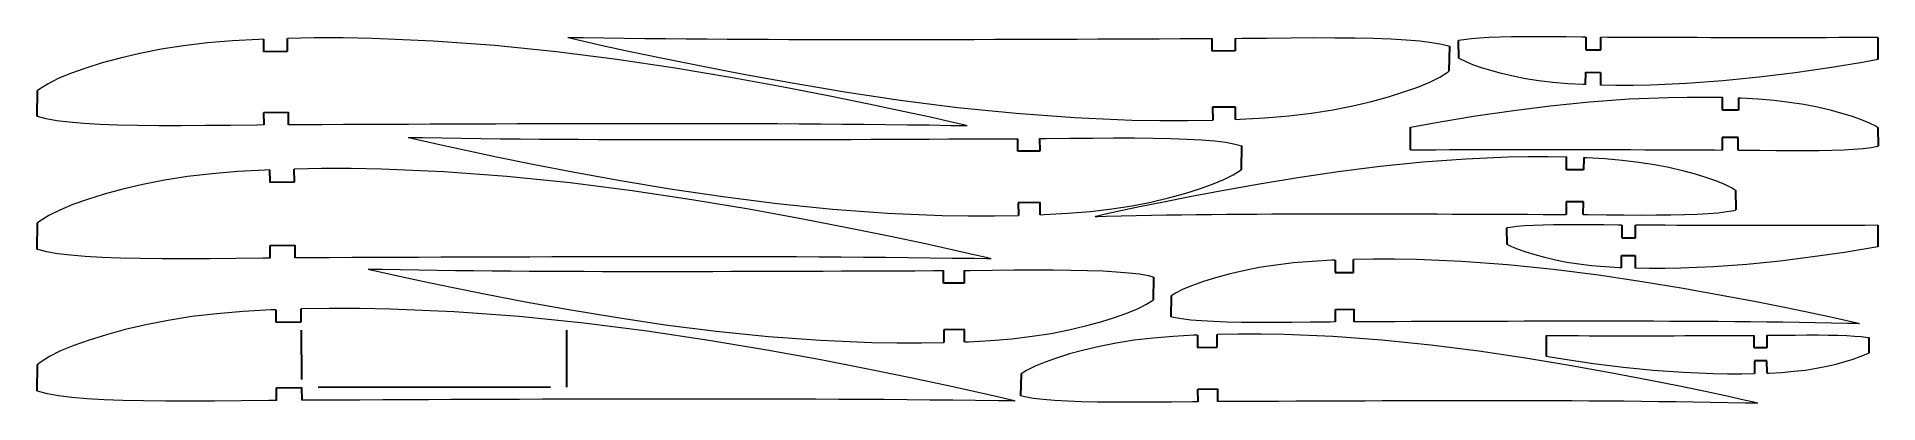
# Model space of a CAD drawing. Header units: millimetres. Extents: x 3 to 356, y 3 to 73.
import ezdxf

# ---------------------------------------------------------------- set-up
doc = ezdxf.new("R2010")
doc.units = ezdxf.units.MM
doc.layers.add('Layer1', color=7, linetype='Continuous', true_color=0xffffff)

msp = doc.modelspace()

# ---------------------------------------------------------------- linework, layer by layer
at = {"layer": 'Layer1', "color": 178, "lineweight": 0, "ltscale": 25.4, "true_color": 0x000000}
for p, q in [((26.9, 70.75), (22.86, 69.95)), ((31.21, 71.42), (26.9, 70.75)), ((35.78, 71.96), (31.21, 71.42)), ((40.59, 72.36), (35.78, 71.96)), ((45.61, 72.64), (40.59, 72.36)), ((46.51, 72.68), (45.61, 72.64)), ((56.22, 72.92), (51.12, 72.83)), ((61.76, 72.92), (56.22, 72.92)), ((67.41, 72.81), (61.76, 72.92)), ((79.01, 72.32), (67.41, 72.81)), ((90.8, 71.45), (79.01, 72.32)), ((102.59, 70.25), (90.8, 71.45)), ((104.78, 73.02), (104.94, 72.98)), ((104.78, 73.02), (105.52, 73.02)), ((104.94, 72.98), (105.68, 72.81)), ((105.52, 73.02), (107.71, 73)), ((105.68, 72.81), (107.86, 72.3)), ((107.71, 73), (111.65, 72.93)), ((107.86, 72.3), (111.45, 71.48)), ((111.45, 71.48), (116.4, 70.4)), ((111.65, 72.93), (115.59, 72.88)), ((115.59, 72.88), (119.53, 72.83)), ((119.53, 72.83), (123.47, 72.78)), ((123.47, 72.78), (127.42, 72.75)), ((127.42, 72.75), (131.36, 72.72)), ((131.36, 72.72), (135.3, 72.69)), ((135.3, 72.69), (139.24, 72.67)), ((139.24, 72.67), (143.18, 72.65)), ((143.18, 72.65), (147.12, 72.64)), ((147.12, 72.64), (151.06, 72.62)), ((151.06, 72.62), (155, 72.62)), ((155, 72.62), (158.95, 72.61)), ((158.95, 72.61), (162.89, 72.61)), ((162.89, 72.61), (166.83, 72.62)), ((166.83, 72.62), (170.77, 72.62)), ((170.77, 72.62), (174.71, 72.62)), ((174.71, 72.62), (178.65, 72.63)), ((178.65, 72.63), (182.59, 72.64)), ((182.59, 72.64), (186.54, 72.65)), ((186.54, 72.65), (190.48, 72.66)), ((190.48, 72.66), (194.42, 72.68)), ((194.42, 72.68), (198.36, 72.69)), ((198.36, 72.69), (202.3, 72.7)), ((202.3, 72.7), (206.24, 72.72)), ((206.24, 72.72), (210.19, 72.73)), ((210.19, 72.73), (214.13, 72.75)), ((214.13, 72.75), (218.07, 72.77)), ((218.07, 72.77), (222.01, 72.78)), ((222.01, 72.78), (225.95, 72.8)), ((225.95, 72.8), (228.12, 72.81)), ((232.51, 72.83), (233.84, 72.84)), ((233.84, 72.84), (238.62, 72.9)), ((238.62, 72.9), (243.2, 72.95)), ((243.2, 72.95), (247.54, 72.97)), ((247.54, 72.97), (251.64, 72.96)), ((251.64, 72.96), (255.48, 72.92)), ((255.48, 72.92), (259.04, 72.84)), ((259.04, 72.84), (262.31, 72.72)), ((262.31, 72.72), (265.26, 72.56)), ((265.26, 72.56), (267.89, 72.35)), ((267.89, 72.35), (270.16, 72.07)), ((270.16, 72.07), (272.09, 71.72)), ((272.09, 71.72), (273.62, 71.31)), ((276.3, 72.58), (275.28, 72.4)), ((277.7, 72.75), (276.3, 72.58)), ((279.33, 72.89), (277.7, 72.75)), ((281.17, 72.98), (279.33, 72.89)), ((283.2, 73.06), (281.17, 72.98)), ((285.42, 73.1), (283.2, 73.06)), ((287.81, 73.13), (285.42, 73.1)), ((290.37, 73.14), (287.81, 73.13)), ((293.08, 73.12), (290.37, 73.14)), ((295.93, 73.1), (293.08, 73.12)), ((298.92, 73.06), (295.93, 73.1)), ((299.69, 73.05), (298.92, 73.06)), ((303.84, 73.03), (302.54, 73.04)), ((306.3, 73.02), (303.84, 73.03)), ((308.76, 73.01), (306.3, 73.02)), ((311.22, 73), (308.76, 73.01)), ((313.69, 72.99), (311.22, 73)), ((316.14, 72.98), (313.69, 72.99)), ((318.6, 72.98), (316.14, 72.98)), ((321.07, 72.97), (318.6, 72.98)), ((323.53, 72.96), (321.07, 72.97)), ((325.98, 72.96), (323.53, 72.96)), ((328.45, 72.95), (325.98, 72.96)), ((330.91, 72.95), (328.45, 72.95)), ((333.37, 72.94), (330.91, 72.95)), ((335.83, 72.95), (333.37, 72.94)), ((338.29, 72.95), (335.83, 72.95)), ((340.75, 72.95), (338.29, 72.95)), ((343.21, 72.96), (340.75, 72.95)), ((345.67, 72.96), (343.21, 72.96)), ((348.13, 72.97), (345.67, 72.96)), ((350.59, 72.99), (348.13, 72.97)), ((353.05, 73), (350.59, 72.99)), ((355.6, 73.02), (353.05, 73)), ((12.54, 67.15), (9.76, 66.16)), ((15.66, 68.11), (12.54, 67.15)), ((19.11, 69.06), (15.66, 68.11)), ((22.86, 69.95), (19.11, 69.06)), ((114.18, 68.77), (102.59, 70.25)), ((125.35, 67.1), (114.18, 68.77)), ((116.4, 70.4), (122.62, 69.1)), ((122.62, 69.1), (130.01, 67.6)), ((135.94, 65.32), (125.35, 67.1)), ((130.01, 67.6), (138.43, 65.97)), ((275.43, 68.97), (275.35, 69.02)), ((276.61, 68.37), (275.43, 68.97)), ((278.03, 67.79), (276.61, 68.37)), ((279.67, 67.21), (278.03, 67.79)), ((281.51, 66.64), (279.67, 67.21)), ((346.34, 67.21), (339.73, 66.24)), ((352.61, 68.23), (346.34, 67.21)), ((355.6, 68.76), (352.61, 68.23)), ((5.28, 64.14), (3.62, 63.08)), ((7.33, 65.17), (5.28, 64.14)), ((9.76, 66.16), (7.33, 65.17)), ((145.76, 63.53), (135.94, 65.32)), ((138.43, 65.97), (147.74, 64.28)), ((154.63, 61.8), (145.76, 63.53)), ((147.74, 64.28), (157.79, 62.59)), ((264.84, 62.55), (267.48, 63.48)), ((267.48, 63.48), (269.78, 64.43)), ((269.78, 64.43), (271.72, 65.4)), ((271.72, 65.4), (273.3, 66.4)), ((273.3, 66.4), (273.53, 66.59)), ((283.54, 66.09), (281.51, 66.64)), ((285.75, 65.56), (283.54, 66.09)), ((288.13, 65.09), (285.75, 65.56)), ((290.67, 64.7), (288.13, 65.09)), ((293.36, 64.38), (290.67, 64.7)), ((296.2, 64.14), (293.36, 64.38)), ((299.17, 63.97), (296.2, 64.14)), ((299.63, 63.96), (299.17, 63.97)), ((305.44, 63.81), (302.48, 63.86)), ((308.71, 63.81), (305.44, 63.81)), ((312.06, 63.87), (308.71, 63.81)), ((318.92, 64.16), (312.06, 63.87)), ((325.9, 64.67), (318.92, 64.16)), ((332.87, 65.37), (325.9, 64.67)), ((339.73, 66.24), (332.87, 65.37)), ((3.62, 63.08), (3.22, 62.76)), ((162.41, 60.22), (154.63, 61.8)), ((157.79, 62.59), (168.4, 61.01)), ((168.97, 58.84), (162.41, 60.22)), ((168.4, 61.01), (179.39, 59.61)), ((255.05, 59.89), (258.61, 60.73)), ((258.61, 60.73), (261.88, 61.63)), ((261.88, 61.63), (264.84, 62.55)), ((292.81, 59.89), (300.39, 60.65)), ((300.39, 60.65), (307.96, 61.21)), ((307.96, 61.21), (315.42, 61.52)), ((315.42, 61.52), (319.05, 61.59)), ((319.05, 61.59), (322.61, 61.59)), ((322.61, 61.59), (325.84, 61.53)), ((328.91, 61.43), (329.43, 61.41)), ((329.43, 61.41), (332.65, 61.23)), ((332.65, 61.23), (335.73, 60.97)), ((335.73, 60.97), (338.66, 60.63)), ((338.66, 60.63), (341.42, 60.19)), ((341.42, 60.19), (344.01, 59.68)), ((3.27, 57.83), (3.13, 57.89)), ((4.91, 57.39), (3.27, 57.83)), ((6.94, 57.03), (4.91, 57.39)), ((9.34, 56.74), (6.94, 57.03)), ((12.11, 56.51), (9.34, 56.74)), ((15.22, 56.35), (12.11, 56.51)), ((90.91, 56.41), (86.75, 56.39)), ((95.06, 56.42), (90.91, 56.41)), ((99.21, 56.43), (95.06, 56.42)), ((103.37, 56.44), (99.21, 56.43)), ((107.52, 56.45), (103.37, 56.44)), ((111.67, 56.45), (107.52, 56.45)), ((115.83, 56.46), (111.67, 56.45)), ((119.98, 56.46), (115.83, 56.46)), ((124.13, 56.46), (119.98, 56.46)), ((128.28, 56.46), (124.13, 56.46)), ((132.44, 56.45), (128.28, 56.46)), ((136.59, 56.45), (132.44, 56.45)), ((140.74, 56.43), (136.59, 56.45)), ((144.9, 56.42), (140.74, 56.43)), ((149.05, 56.39), (144.9, 56.42)), ((174.18, 57.7), (168.97, 58.84)), ((177.97, 56.84), (174.18, 57.7)), ((180.27, 56.29), (177.97, 56.84)), ((179.39, 59.61), (190.58, 58.46)), ((190.58, 58.46), (201.77, 57.64)), ((201.77, 57.64), (212.77, 57.17)), ((212.77, 57.17), (218.14, 57.07)), ((218.14, 57.07), (223.4, 57.07)), ((223.4, 57.07), (228.23, 57.15)), ((232.62, 57.3), (233.47, 57.33)), ((233.47, 57.33), (238.23, 57.6)), ((238.23, 57.6), (242.79, 57.99)), ((242.79, 57.99), (247.13, 58.49)), ((247.13, 58.49), (251.22, 59.13)), ((251.22, 59.13), (255.05, 59.89)), ((266.08, 55.83), (271.37, 56.77)), ((271.37, 56.77), (278.18, 57.89)), ((278.18, 57.89), (285.37, 58.95)), ((285.37, 58.95), (292.81, 59.89)), ((344.01, 59.68), (346.42, 59.11)), ((346.42, 59.11), (348.63, 58.51)), ((348.63, 58.51), (350.63, 57.89)), ((350.63, 57.89), (352.4, 57.26)), ((352.4, 57.26), (353.94, 56.63)), ((353.94, 56.63), (355.24, 55.98)), ((18.66, 56.22), (15.22, 56.35)), ((22.41, 56.14), (18.66, 56.22)), ((26.46, 56.09), (22.41, 56.14)), ((30.78, 56.08), (26.46, 56.09)), ((35.36, 56.11), (30.78, 56.08)), ((40.18, 56.15), (35.36, 56.11)), ((45.22, 56.22), (40.18, 56.15)), ((46.63, 56.23), (45.22, 56.22)), ((53.53, 56.26), (51.23, 56.25)), ((57.68, 56.28), (53.53, 56.26)), ((61.84, 56.3), (57.68, 56.28)), ((65.99, 56.31), (61.84, 56.3)), ((70.14, 56.33), (65.99, 56.31)), ((74.3, 56.35), (70.14, 56.33)), ((74.21, 53.85), (74.38, 53.81)), ((74.21, 53.85), (74.92, 53.84)), ((78.45, 56.36), (74.3, 56.35)), ((74.38, 53.81), (75.08, 53.64)), ((74.92, 53.84), (76.99, 53.81)), ((75.08, 53.64), (77.14, 53.16)), ((76.99, 53.81), (80.72, 53.75)), ((77.14, 53.16), (80.54, 52.39)), ((82.6, 56.38), (78.45, 56.36)), ((80.72, 53.75), (84.45, 53.69)), ((86.75, 56.39), (82.6, 56.38)), ((84.45, 53.69), (88.18, 53.64)), ((88.18, 53.64), (91.91, 53.6)), ((91.91, 53.6), (95.64, 53.56)), ((95.64, 53.56), (99.37, 53.53)), ((99.37, 53.53), (103.1, 53.5)), ((103.1, 53.5), (106.83, 53.48)), ((106.83, 53.48), (110.56, 53.46)), ((110.56, 53.46), (114.29, 53.44)), ((114.29, 53.44), (118.02, 53.43)), ((118.02, 53.43), (121.75, 53.43)), ((121.75, 53.43), (125.48, 53.42)), ((125.48, 53.42), (129.21, 53.42)), ((129.21, 53.42), (132.94, 53.42)), ((132.94, 53.42), (136.67, 53.42)), ((136.67, 53.42), (140.4, 53.43)), ((140.4, 53.43), (144.13, 53.44)), ((144.13, 53.44), (147.86, 53.44)), ((147.86, 53.44), (151.59, 53.45)), ((153.2, 56.37), (149.05, 56.39)), ((151.59, 53.45), (155.32, 53.46)), ((157.36, 56.34), (153.2, 56.37)), ((155.32, 53.46), (159.05, 53.47)), ((161.51, 56.3), (157.36, 56.34)), ((159.05, 53.47), (162.78, 53.49)), ((165.66, 56.26), (161.51, 56.3)), ((162.78, 53.49), (166.51, 53.5)), ((169.81, 56.21), (165.66, 56.26)), ((166.51, 53.5), (170.23, 53.51)), ((173.97, 56.16), (169.81, 56.21)), ((170.23, 53.51), (173.97, 53.53)), ((178.12, 56.09), (173.97, 56.16)), ((173.97, 53.53), (177.7, 53.55)), ((177.7, 53.55), (181.43, 53.56)), ((180.43, 56.07), (178.12, 56.09)), ((181.04, 56.11), (180.27, 56.29)), ((181.21, 56.07), (180.43, 56.07)), ((181.21, 56.06), (181.04, 56.11)), ((181.43, 53.56), (185.16, 53.57)), ((185.16, 53.57), (188.89, 53.59)), ((188.89, 53.59), (190.93, 53.6)), ((195.1, 53.62), (196.35, 53.62)), ((196.35, 53.62), (200.88, 53.69)), ((200.88, 53.69), (205.2, 53.73)), ((205.2, 53.73), (209.32, 53.75)), ((209.32, 53.75), (213.2, 53.74)), ((213.2, 53.74), (216.83, 53.7)), ((216.83, 53.7), (220.2, 53.62)), ((220.2, 53.62), (223.29, 53.51)), ((223.29, 53.51), (226.08, 53.37)), ((226.08, 53.37), (228.56, 53.17)), ((228.56, 53.17), (230.72, 52.9)), ((230.72, 52.9), (232.53, 52.57)), ((355.24, 55.98), (355.57, 55.77)), ((80.54, 52.39), (85.23, 51.38)), ((85.23, 51.38), (91.11, 50.15)), ((91.11, 50.15), (98.1, 48.74)), ((232.53, 52.57), (233.83, 52.23)), ((266.08, 51.45), (268.24, 51.47)), ((268.24, 51.47), (270.91, 51.49)), ((268.49, 49.15), (276.67, 49.75)), ((270.91, 51.49), (273.58, 51.5)), ((273.58, 51.5), (276.25, 51.51)), ((276.25, 51.51), (278.92, 51.52)), ((276.67, 49.75), (284.72, 50.09)), ((278.92, 51.52), (281.59, 51.53)), ((281.59, 51.53), (284.27, 51.54)), ((284.27, 51.54), (286.94, 51.54)), ((284.72, 50.09), (288.64, 50.16)), ((286.94, 51.54), (289.61, 51.54)), ((288.64, 50.16), (292.48, 50.16)), ((289.61, 51.54), (292.28, 51.53)), ((292.28, 51.53), (294.96, 51.53)), ((292.48, 50.16), (295.98, 50.1)), ((294.96, 51.53), (297.63, 51.53)), ((297.63, 51.53), (300.3, 51.52)), ((299.27, 49.99), (299.84, 49.97)), ((299.84, 49.97), (303.32, 49.77)), ((300.3, 51.52), (302.97, 51.52)), ((302.97, 51.52), (305.64, 51.51)), ((303.32, 49.77), (306.65, 49.5)), ((305.64, 51.51), (308.31, 51.5)), ((306.65, 49.5), (309.81, 49.12)), ((308.31, 51.5), (310.99, 51.49)), ((310.99, 51.49), (313.66, 51.48)), ((313.66, 51.48), (316.33, 51.47)), ((316.33, 51.47), (319, 51.46)), ((319, 51.46), (321.67, 51.45)), ((321.67, 51.45), (324.35, 51.44)), ((324.35, 51.44), (325.77, 51.43)), ((328.84, 51.42), (329.69, 51.41)), ((329.69, 51.41), (332.94, 51.37)), ((332.94, 51.37), (336.04, 51.34)), ((336.04, 51.34), (338.98, 51.32)), ((338.98, 51.32), (341.76, 51.33)), ((341.76, 51.33), (344.36, 51.36)), ((344.36, 51.36), (346.77, 51.41)), ((346.77, 51.41), (348.98, 51.49)), ((348.98, 51.49), (350.97, 51.6)), ((350.97, 51.6), (352.74, 51.74)), ((352.74, 51.74), (354.28, 51.93)), ((354.28, 51.93), (355.56, 52.16)), ((355.56, 52.16), (355.63, 52.18)), ((32, 46.34), (27.58, 45.65)), ((36.69, 46.88), (32, 46.34)), ((41.62, 47.3), (36.69, 46.88)), ((46.77, 47.59), (41.62, 47.3)), ((47.7, 47.63), (46.77, 47.59)), ((57.65, 47.87), (52.42, 47.78)), ((63.33, 47.87), (57.65, 47.87)), ((69.13, 47.77), (63.33, 47.87)), ((81.03, 47.26), (69.13, 47.77)), ((93.12, 46.37), (81.03, 47.26)), ((105.21, 45.13), (93.12, 46.37)), ((98.1, 48.74), (106.07, 47.2)), ((106.07, 47.2), (114.88, 45.6)), ((230.34, 45.75), (232.17, 46.67)), ((232.17, 46.67), (233.66, 47.61)), ((233.66, 47.61), (233.74, 47.67)), ((237.17, 44.95), (244.52, 46.16)), ((244.52, 46.16), (252.28, 47.31)), ((252.28, 47.31), (260.32, 48.32)), ((260.32, 48.32), (268.49, 49.15)), ((309.81, 49.12), (312.8, 48.66)), ((312.8, 48.66), (315.59, 48.11)), ((315.59, 48.11), (318.19, 47.49)), ((318.19, 47.49), (320.58, 46.84)), ((320.58, 46.84), (322.74, 46.17)), ((322.74, 46.17), (324.66, 45.49)), ((16.05, 42.95), (12.85, 41.95)), ((19.59, 43.92), (16.05, 42.95)), ((23.44, 44.83), (19.59, 43.92)), ((27.58, 45.65), (23.44, 44.83)), ((117.09, 43.61), (105.21, 45.13)), ((114.88, 45.6), (124.39, 44.01)), ((128.55, 41.9), (117.09, 43.61)), ((124.39, 44.01), (134.43, 42.51)), ((134.43, 42.51), (144.83, 41.19)), ((218.8, 41.49), (224.2, 42.56)), ((219.78, 42.26), (222.87, 43.1)), ((222.87, 43.1), (225.68, 43.97)), ((224.2, 42.56), (230.36, 43.73)), ((225.68, 43.97), (228.17, 44.85)), ((228.17, 44.85), (230.34, 45.75)), ((230.36, 43.73), (237.17, 44.95)), ((324.66, 45.49), (326.32, 44.8)), ((326.32, 44.8), (327.73, 44.1)), ((327.73, 44.1), (328.3, 43.74)), ((5.41, 38.87), (3.7, 37.78)), ((7.51, 39.92), (5.41, 38.87)), ((9.99, 40.95), (7.51, 39.92)), ((12.85, 41.95), (9.99, 40.95)), ((139.41, 40.07), (128.55, 41.9)), ((149.48, 38.23), (139.41, 40.07)), ((144.83, 41.19), (155.42, 40.11)), ((155.42, 40.11), (166, 39.33)), ((166, 39.33), (176.42, 38.89)), ((176.42, 38.89), (181.5, 38.79)), ((181.5, 38.79), (186.47, 38.79)), ((186.47, 38.79), (191.03, 38.87)), ((195.2, 39.01), (195.99, 39.04)), ((195.99, 39.04), (200.5, 39.29)), ((200.5, 39.29), (204.82, 39.66)), ((204.82, 39.66), (208.92, 40.14)), ((205.87, 38.74), (206.41, 38.87)), ((206.41, 38.87), (208, 39.23)), ((207.85, 38.74), (210.73, 38.81)), ((208, 39.23), (210.63, 39.8)), ((208.92, 40.14), (212.79, 40.74)), ((210.63, 39.8), (214.25, 40.57)), ((210.73, 38.81), (213.61, 38.87)), ((212.79, 40.74), (216.41, 41.46)), ((213.61, 38.87), (216.5, 38.93)), ((214.25, 40.57), (218.8, 41.49)), ((216.41, 41.46), (219.78, 42.26)), ((216.5, 38.93), (219.38, 38.97)), ((219.38, 38.97), (222.27, 39.02)), ((222.27, 39.02), (225.15, 39.05)), ((225.15, 39.05), (228.03, 39.08)), ((228.03, 39.08), (230.92, 39.11)), ((230.92, 39.11), (233.8, 39.13)), ((233.8, 39.13), (236.68, 39.15)), ((236.68, 39.15), (239.57, 39.17)), ((239.57, 39.17), (242.45, 39.18)), ((242.45, 39.18), (245.33, 39.19)), ((245.33, 39.19), (248.22, 39.19)), ((248.22, 39.19), (251.1, 39.19)), ((251.1, 39.19), (253.98, 39.2)), ((253.98, 39.2), (256.87, 39.2)), ((256.87, 39.2), (259.75, 39.19)), ((259.75, 39.19), (262.63, 39.19)), ((262.63, 39.19), (265.52, 39.18)), ((265.52, 39.18), (268.4, 39.18)), ((268.4, 39.18), (271.29, 39.17)), ((271.29, 39.17), (274.17, 39.16)), ((274.17, 39.16), (277.05, 39.15)), ((277.05, 39.15), (279.94, 39.14)), ((279.94, 39.14), (282.82, 39.13)), ((282.82, 39.13), (285.7, 39.12)), ((285.7, 39.12), (288.59, 39.11)), ((288.59, 39.11), (291.47, 39.09)), ((291.47, 39.09), (294.35, 39.08)), ((294.35, 39.08), (295.9, 39.08)), ((299.19, 39.06), (300.12, 39.06)), ((300.12, 39.06), (303.62, 39.01)), ((303.62, 39.01), (306.97, 38.97)), ((306.97, 38.97), (310.15, 38.96)), ((310.15, 38.96), (313.15, 38.97)), ((313.15, 38.97), (315.95, 39)), ((315.95, 39), (318.56, 39.06)), ((318.56, 39.06), (320.94, 39.14)), ((320.94, 39.14), (323.09, 39.26)), ((323.09, 39.26), (325.01, 39.41)), ((325.01, 39.41), (326.66, 39.61)), ((326.66, 39.61), (328.05, 39.86)), ((328.05, 39.86), (328.37, 39.95)), ((3.7, 37.78), (3.22, 37.4)), ((158.57, 36.46), (149.48, 38.23)), ((166.56, 34.84), (158.57, 36.46)), ((205.71, 38.7), (205.87, 38.74)), ((205.71, 38.7), (206.25, 38.71)), ((206.25, 38.71), (207.85, 38.74)), ((285.18, 36.6), (284.52, 36.48)), ((286.47, 36.75), (285.18, 36.6)), ((287.95, 36.87), (286.47, 36.75)), ((289.63, 36.96), (287.95, 36.87)), ((291.48, 37.03), (289.63, 36.96)), ((293.51, 37.07), (291.48, 37.03)), ((295.7, 37.1), (293.51, 37.07)), ((298.04, 37.11), (295.7, 37.1)), ((300.51, 37.09), (298.04, 37.11)), ((303.12, 37.07), (300.51, 37.09)), ((305.85, 37.03), (303.12, 37.07)), ((306.54, 37.03), (305.85, 37.03)), ((310.35, 37.01), (309.18, 37.01)), ((312.6, 37), (310.35, 37.01)), ((314.85, 36.99), (312.6, 37)), ((317.1, 36.98), (314.85, 36.99)), ((319.35, 36.97), (317.1, 36.98)), ((321.59, 36.97), (319.35, 36.97)), ((323.84, 36.96), (321.59, 36.97)), ((326.09, 36.95), (323.84, 36.96)), ((328.34, 36.95), (326.09, 36.95)), ((330.59, 36.94), (328.34, 36.95)), ((332.84, 36.94), (330.59, 36.94)), ((335.09, 36.93), (332.84, 36.94)), ((337.34, 36.93), (335.09, 36.93)), ((339.58, 36.93), (337.34, 36.93)), ((341.83, 36.93), (339.58, 36.93)), ((344.08, 36.94), (341.83, 36.93)), ((346.33, 36.95), (344.08, 36.94)), ((348.58, 36.95), (346.33, 36.95)), ((350.83, 36.97), (348.58, 36.95)), ((353.08, 36.98), (350.83, 36.97)), ((355.6, 37), (353.08, 36.98)), ((3.35, 32.36), (3.13, 32.45)), ((5.03, 31.91), (3.35, 32.36)), ((7.11, 31.54), (5.03, 31.91)), ((173.28, 33.42), (166.56, 34.84)), ((178.63, 32.25), (173.28, 33.42)), ((182.51, 31.36), (178.63, 32.25)), ((285.49, 32.88), (284.58, 33.34)), ((286.78, 32.35), (285.49, 32.88)), ((288.27, 31.82), (286.78, 32.35)), ((289.95, 31.3), (288.27, 31.82)), ((349.19, 31.81), (343.14, 30.92)), ((355.6, 32.85), (349.19, 31.81)), ((9.58, 31.24), (7.11, 31.54)), ((12.41, 31.01), (9.58, 31.24)), ((15.61, 30.84), (12.41, 31.01)), ((19.13, 30.71), (15.61, 30.84)), ((22.98, 30.63), (19.13, 30.71)), ((27.13, 30.58), (22.98, 30.63)), ((31.56, 30.57), (27.13, 30.58)), ((36.26, 30.59), (31.56, 30.57)), ((41.2, 30.64), (36.26, 30.59)), ((46.37, 30.71), (41.2, 30.64)), ((47.82, 30.72), (46.37, 30.71)), ((54.89, 30.75), (52.54, 30.74)), ((59.15, 30.77), (54.89, 30.75)), ((63.41, 30.79), (59.15, 30.77)), ((67.67, 30.8), (63.41, 30.79)), ((66.59, 28.6), (66.76, 28.55)), ((66.59, 28.6), (67.25, 28.59)), ((66.76, 28.55), (67.41, 28.4)), ((67.25, 28.59), (69.21, 28.56)), ((67.41, 28.4), (69.36, 27.95)), ((71.93, 30.82), (67.67, 30.8)), ((69.21, 28.56), (72.73, 28.5)), ((76.19, 30.84), (71.93, 30.82)), ((72.73, 28.5), (76.24, 28.44)), ((80.45, 30.86), (76.19, 30.84)), ((76.24, 28.44), (79.76, 28.39)), ((79.76, 28.39), (83.28, 28.34)), ((84.7, 30.87), (80.45, 30.86)), ((83.28, 28.34), (86.8, 28.3)), ((88.97, 30.89), (84.7, 30.87)), ((86.8, 28.3), (90.32, 28.27)), ((93.22, 30.9), (88.97, 30.89)), ((90.32, 28.27), (93.84, 28.24)), ((97.48, 30.91), (93.22, 30.9)), ((93.84, 28.24), (97.35, 28.22)), ((97.35, 28.22), (100.87, 28.2)), ((101.74, 30.93), (97.48, 30.91)), ((106, 30.94), (101.74, 30.93)), ((110.26, 30.95), (106, 30.94)), ((114.52, 30.95), (110.26, 30.95)), ((118.78, 30.96), (114.52, 30.95)), ((123.03, 30.96), (118.78, 30.96)), ((127.29, 30.96), (123.03, 30.96)), ((131.55, 30.96), (127.29, 30.96)), ((135.81, 30.95), (131.55, 30.96)), ((140.07, 30.94), (135.81, 30.95)), ((144.33, 30.93), (140.07, 30.94)), ((148.59, 30.92), (144.33, 30.93)), ((146.61, 28.2), (150.13, 28.21)), ((152.85, 30.9), (148.59, 30.92)), ((150.13, 28.21), (153.65, 28.22)), ((157.11, 30.87), (152.85, 30.9)), ((153.65, 28.22), (157.17, 28.24)), ((161.37, 30.84), (157.11, 30.87)), ((157.17, 28.24), (160.68, 28.25)), ((160.68, 28.25), (164.2, 28.26)), ((165.62, 30.8), (161.37, 30.84)), ((164.2, 28.26), (167.72, 28.28)), ((169.88, 30.76), (165.62, 30.8)), ((167.72, 28.28), (171.24, 28.29)), ((174.14, 30.72), (169.88, 30.76)), ((171.24, 28.29), (174.76, 28.31)), ((178.4, 30.66), (174.14, 30.72)), ((174.76, 28.31), (176.68, 28.32)), ((182.66, 30.6), (178.4, 30.66)), ((180.63, 28.33), (181.8, 28.34)), ((181.8, 28.34), (186.07, 28.4)), ((184.87, 30.8), (182.51, 31.36)), ((185.02, 30.58), (182.66, 30.6)), ((185.66, 30.61), (184.87, 30.8)), ((185.83, 30.57), (185.02, 30.58)), ((185.83, 30.57), (185.66, 30.61)), ((186.07, 28.4), (190.15, 28.44)), ((190.15, 28.44), (194.03, 28.46)), ((194.03, 28.46), (197.69, 28.45)), ((197.69, 28.45), (201.12, 28.41)), ((201.12, 28.41), (204.29, 28.34)), ((204.29, 28.34), (207.21, 28.24)), ((207.21, 28.24), (209.84, 28.09)), ((234.13, 28.28), (231.34, 27.62)), ((237.13, 28.88), (234.13, 28.28)), ((240.34, 29.38), (237.13, 28.88)), ((243.73, 29.77), (240.34, 29.38)), ((247.31, 30.07), (243.73, 29.77)), ((251.05, 30.29), (247.31, 30.07)), ((251.68, 30.31), (251.05, 30.29)), ((258.95, 30.49), (255.18, 30.43)), ((263.07, 30.49), (258.95, 30.49)), ((267.28, 30.42), (263.07, 30.49)), ((275.92, 30.05), (267.28, 30.42)), ((284.7, 29.4), (275.92, 30.05)), ((293.48, 28.51), (284.7, 29.4)), ((291.81, 30.79), (289.95, 31.3)), ((293.83, 30.31), (291.81, 30.79)), ((302.11, 27.42), (293.48, 28.51)), ((296, 29.89), (293.83, 30.31)), ((298.32, 29.52), (296, 29.89)), ((300.78, 29.24), (298.32, 29.52)), ((303.37, 29.02), (300.78, 29.24)), ((306.08, 28.86), (303.37, 29.02)), ((306.49, 28.85), (306.08, 28.86)), ((311.81, 28.71), (309.12, 28.76)), ((314.8, 28.72), (311.81, 28.71)), ((317.86, 28.77), (314.8, 28.72)), ((324.13, 29.03), (317.86, 28.77)), ((330.5, 29.5), (324.13, 29.03)), ((336.87, 30.14), (330.5, 29.5)), ((343.14, 30.92), (336.87, 30.14)), ((69.36, 27.95), (72.57, 27.23)), ((72.57, 27.23), (76.98, 26.27)), ((76.98, 26.27), (82.54, 25.12)), ((82.54, 25.12), (89.13, 23.8)), ((100.87, 28.2), (104.39, 28.18)), ((104.39, 28.18), (107.91, 28.17)), ((107.91, 28.17), (111.43, 28.16)), ((111.43, 28.16), (114.94, 28.15)), ((114.94, 28.15), (118.46, 28.15)), ((118.46, 28.15), (121.98, 28.15)), ((121.98, 28.15), (125.5, 28.15)), ((125.5, 28.15), (129.02, 28.16)), ((129.02, 28.16), (132.54, 28.16)), ((132.54, 28.16), (136.06, 28.17)), ((136.06, 28.17), (139.57, 28.18)), ((139.57, 28.18), (143.09, 28.19)), ((143.09, 28.19), (146.61, 28.2)), ((209.84, 28.09), (212.18, 27.91)), ((212.18, 27.91), (214.21, 27.66)), ((214.21, 27.66), (215.92, 27.35)), ((215.92, 27.35), (216.97, 27.07)), ((222.6, 24.73), (221.09, 23.97)), ((224.39, 25.47), (222.6, 24.73)), ((226.46, 26.2), (224.39, 25.47)), ((228.78, 26.92), (226.46, 26.2)), ((231.34, 27.62), (228.78, 26.92)), ((310.44, 26.18), (302.11, 27.42)), ((318.33, 24.88), (310.44, 26.18)), ((325.64, 23.56), (318.33, 24.88)), ((89.13, 23.8), (96.65, 22.35)), ((96.65, 22.35), (104.96, 20.85)), ((213.84, 20.99), (215.57, 21.86)), ((215.57, 21.86), (216.88, 22.69)), ((221.09, 23.97), (220.27, 23.46)), ((332.25, 22.3), (325.64, 23.56)), ((338.05, 21.15), (332.25, 22.3)), ((24.02, 17.93), (20.07, 17)), ((28.27, 18.77), (24.02, 17.93)), ((32.8, 19.48), (28.27, 18.77)), ((37.6, 20.04), (32.8, 19.48)), ((42.65, 20.46), (37.6, 20.04)), ((47.93, 20.76), (42.65, 20.46)), ((48.89, 20.8), (47.93, 20.76)), ((59.08, 21.05), (53.72, 20.96)), ((64.9, 21.05), (59.08, 21.05)), ((70.85, 20.94), (64.9, 21.05)), ((83.04, 20.42), (70.85, 20.94)), ((95.44, 19.51), (83.04, 20.42)), ((107.83, 18.24), (95.44, 19.51)), ((104.96, 20.85), (113.93, 19.35)), ((120, 16.69), (107.83, 18.24)), ((113.93, 19.35), (123.4, 17.94)), ((123.4, 17.94), (133.21, 16.69)), ((200.71, 16.95), (203.89, 17.7)), ((203.89, 17.7), (206.8, 18.5)), ((206.8, 18.5), (209.44, 19.32)), ((209.44, 19.32), (211.8, 20.15)), ((211.8, 20.15), (213.84, 20.99)), ((220.75, 19.32), (220.19, 19.47)), ((222.25, 19.05), (220.75, 19.32)), ((224.03, 18.83), (222.25, 19.05)), ((226.09, 18.67), (224.03, 18.83)), ((228.4, 18.55), (226.09, 18.67)), ((230.96, 18.45), (228.4, 18.55)), ((233.75, 18.39), (230.96, 18.45)), ((236.77, 18.36), (233.75, 18.39)), ((239.99, 18.35), (236.77, 18.36)), ((243.4, 18.36), (239.99, 18.35)), ((246.99, 18.4), (243.4, 18.36)), ((250.75, 18.45), (246.99, 18.4)), ((251.76, 18.46), (250.75, 18.45)), ((256.94, 18.48), (255.27, 18.47)), ((260.04, 18.49), (256.94, 18.48)), ((263.13, 18.51), (260.04, 18.49)), ((266.23, 18.52), (263.13, 18.51)), ((269.32, 18.53), (266.23, 18.52)), ((272.41, 18.54), (269.32, 18.53)), ((275.51, 18.55), (272.41, 18.54)), ((278.61, 18.56), (275.51, 18.55)), ((281.7, 18.57), (278.61, 18.56)), ((284.79, 18.58), (281.7, 18.57)), ((287.89, 18.59), (284.79, 18.58)), ((290.99, 18.6), (287.89, 18.59)), ((294.08, 18.6), (290.99, 18.6)), ((297.18, 18.61), (294.08, 18.6)), ((300.27, 18.61), (297.18, 18.61)), ((303.37, 18.61), (300.27, 18.61)), ((306.46, 18.61), (303.37, 18.61)), ((309.56, 18.6), (306.46, 18.61)), ((312.65, 18.59), (309.56, 18.6)), ((315.75, 18.58), (312.65, 18.59)), ((318.84, 18.57), (315.75, 18.58)), ((321.94, 18.55), (318.84, 18.57)), ((325.03, 18.53), (321.94, 18.55)), ((328.13, 18.5), (325.03, 18.53)), ((331.22, 18.47), (328.13, 18.5)), ((334.32, 18.44), (331.22, 18.47)), ((337.41, 18.4), (334.32, 18.44)), ((340.51, 18.35), (337.41, 18.4)), ((342.93, 20.15), (338.05, 21.15)), ((343.6, 18.3), (340.51, 18.35)), ((346.82, 19.32), (342.93, 20.15)), ((346.7, 18.24), (343.6, 18.3)), ((349.79, 18.17), (346.7, 18.24)), ((349.64, 18.7), (346.82, 19.32)), ((351.35, 18.31), (349.64, 18.7)), ((351.51, 18.14), (349.79, 18.17)), ((351.93, 18.17), (351.35, 18.31)), ((352.09, 18.13), (351.51, 18.14)), ((352.09, 18.13), (351.93, 18.17)), ((13.16, 14.98), (10.24, 13.95)), ((16.45, 16), (13.16, 14.98)), ((20.07, 17), (16.45, 16)), ((131.75, 14.93), (120, 16.69)), ((142.88, 13.06), (131.75, 14.93)), ((133.21, 16.69), (143.19, 15.68)), ((143.19, 15.68), (153.17, 14.94)), ((153.17, 14.94), (163, 14.52)), ((163, 14.52), (167.79, 14.44)), ((167.79, 14.44), (172.48, 14.44)), ((172.48, 14.44), (176.77, 14.51)), ((180.72, 14.64), (181.46, 14.67)), ((181.46, 14.67), (185.71, 14.91)), ((185.71, 14.91), (189.78, 15.25)), ((189.78, 15.25), (193.65, 15.71)), ((193.65, 15.71), (197.29, 16.28)), ((197.29, 16.28), (200.71, 16.95)), ((209.78, 14.41), (206.57, 13.78)), ((213.21, 14.95), (209.78, 14.41)), ((216.84, 15.37), (213.21, 14.95)), ((220.66, 15.69), (216.84, 15.37)), ((224.65, 15.92), (220.66, 15.69)), ((225.34, 15.95), (224.65, 15.92)), ((233.09, 16.14), (229.06, 16.07)), ((237.5, 16.14), (233.09, 16.14)), ((242, 16.06), (237.5, 16.14)), ((251.23, 15.67), (242, 16.06)), ((260.62, 14.98), (251.23, 15.67)), ((270, 14.02), (260.62, 14.98)), ((292.1, 15.88), (294.17, 15.86)), ((294.17, 15.86), (296.21, 15.85)), ((296.21, 15.85), (298.25, 15.84)), ((298.25, 15.84), (300.29, 15.83)), ((300.29, 15.83), (302.33, 15.83)), ((302.33, 15.83), (304.36, 15.82)), ((304.36, 15.82), (306.4, 15.82)), ((306.4, 15.82), (308.44, 15.82)), ((308.44, 15.82), (310.47, 15.82)), ((310.47, 15.82), (312.51, 15.83)), ((312.51, 15.83), (314.55, 15.83)), ((314.55, 15.83), (316.59, 15.83)), ((316.59, 15.83), (318.62, 15.84)), ((318.62, 15.84), (320.66, 15.85)), ((320.66, 15.85), (322.7, 15.85)), ((322.7, 15.85), (324.73, 15.86)), ((324.73, 15.86), (326.77, 15.87)), ((326.77, 15.87), (328.81, 15.88)), ((328.81, 15.88), (330.84, 15.89)), ((330.84, 15.89), (331.89, 15.89)), ((334.31, 15.9), (334.92, 15.9)), ((334.92, 15.9), (337.39, 15.94)), ((337.39, 15.94), (339.76, 15.96)), ((339.76, 15.96), (342, 15.97)), ((342, 15.97), (344.12, 15.97)), ((344.12, 15.97), (346.1, 15.94)), ((346.1, 15.94), (347.93, 15.9)), ((347.93, 15.9), (349.61, 15.84)), ((349.61, 15.84), (351.13, 15.76)), ((351.13, 15.76), (352.47, 15.65)), ((352.47, 15.65), (353.63, 15.51)), ((353.63, 15.51), (353.94, 15.46)), ((3.78, 10.71), (3.22, 10.26)), ((5.53, 11.82), (3.78, 10.71)), ((7.69, 12.9), (5.53, 11.82)), ((10.24, 13.95), (7.69, 12.9)), ((153.19, 11.17), (142.88, 13.06)), ((162.52, 9.35), (153.19, 11.17)), ((196.16, 10.77), (194.24, 9.98)), ((198.36, 11.55), (196.16, 10.77)), ((200.85, 12.32), (198.36, 11.55)), ((203.59, 13.07), (200.85, 12.32)), ((206.57, 13.78), (203.59, 13.07)), ((279.21, 12.85), (270, 14.02)), ((288.11, 11.53), (279.21, 12.85)), ((296.54, 10.13), (288.11, 11.53)), ((292.1, 11.89), (295.67, 11.31)), ((295.67, 11.31), (301.15, 10.52)), ((347.62, 10.4), (349.3, 10.86)), ((349.3, 10.86), (350.82, 11.33)), ((350.82, 11.33), (352.17, 11.81)), ((352.17, 11.81), (353.33, 12.29)), ((353.33, 12.29), (353.89, 12.57)), ((170.7, 7.68), (162.52, 9.35)), ((177.59, 6.23), (170.7, 7.68)), ((192.62, 9.17), (191.55, 8.49)), ((194.24, 9.98), (192.62, 9.17)), ((304.35, 8.72), (296.54, 10.13)), ((301.15, 10.52), (306.82, 9.81)), ((311.42, 7.37), (304.35, 8.72)), ((306.82, 9.81), (312.59, 9.23)), ((317.61, 6.13), (311.42, 7.37)), ((312.59, 9.23), (318.37, 8.81)), ((318.37, 8.81), (324.04, 8.57)), ((324.04, 8.57), (326.81, 8.52)), ((326.81, 8.52), (329.52, 8.52)), ((329.52, 8.52), (331.94, 8.56)), ((334.36, 8.65), (334.71, 8.66)), ((334.71, 8.66), (337.16, 8.8)), ((337.16, 8.8), (339.51, 9)), ((339.51, 9), (341.73, 9.25)), ((341.73, 9.25), (343.83, 9.58)), ((343.83, 9.58), (345.8, 9.97)), ((345.8, 9.97), (347.62, 10.4)), ((3.43, 5.12), (3.13, 5.24)), ((5.15, 4.66), (3.43, 5.12)), ((7.28, 4.27), (5.15, 4.66)), ((9.81, 3.97), (7.28, 4.27)), ((12.72, 3.73), (9.81, 3.97)), ((15.99, 3.56), (12.72, 3.73)), ((19.61, 3.43), (15.99, 3.56)), ((73.72, 3.54), (69.35, 3.52)), ((78.08, 3.56), (73.72, 3.54)), ((82.45, 3.57), (78.08, 3.56)), ((86.81, 3.59), (82.45, 3.57)), ((91.18, 3.6), (86.81, 3.59)), ((95.54, 3.62), (91.18, 3.6)), ((99.91, 3.64), (95.54, 3.62)), ((104.27, 3.65), (99.91, 3.64)), ((108.64, 3.66), (104.27, 3.65)), ((113, 3.67), (108.64, 3.66)), ((117.36, 3.67), (113, 3.67)), ((121.73, 3.68), (117.36, 3.67)), ((126.09, 3.68), (121.73, 3.68)), ((130.46, 3.68), (126.09, 3.68)), ((134.82, 3.68), (130.46, 3.68)), ((139.19, 3.68), (134.82, 3.68)), ((143.55, 3.67), (139.19, 3.68)), ((147.92, 3.66), (143.55, 3.67)), ((152.28, 3.64), (147.92, 3.66)), ((156.64, 3.62), (152.28, 3.64)), ((161.01, 3.6), (156.64, 3.62)), ((165.37, 3.57), (161.01, 3.6)), ((169.74, 3.53), (165.37, 3.57)), ((174.1, 3.49), (169.74, 3.53)), ((183.07, 5.03), (177.59, 6.23)), ((187.05, 4.12), (183.07, 5.03)), ((189.47, 3.54), (187.05, 4.12)), ((190.27, 3.34), (189.47, 3.54)), ((192.28, 4.1), (191.47, 4.31)), ((193.88, 3.81), (192.28, 4.1)), ((195.79, 3.58), (193.88, 3.81)), ((197.98, 3.4), (195.79, 3.58)), ((322.83, 5.05), (317.61, 6.13)), ((326.99, 4.16), (322.83, 5.05)), ((330, 3.49), (326.99, 4.16)), ((23.55, 3.34), (19.61, 3.43)), ((27.81, 3.29), (23.55, 3.34)), ((32.35, 3.28), (27.81, 3.29)), ((37.16, 3.3), (32.35, 3.28)), ((42.23, 3.35), (37.16, 3.3)), ((47.52, 3.43), (42.23, 3.35)), ((49.01, 3.43), (47.52, 3.43)), ((56.26, 3.46), (53.84, 3.45)), ((60.62, 3.48), (56.26, 3.46)), ((64.99, 3.5), (60.62, 3.48)), ((69.35, 3.52), (64.99, 3.5)), ((178.47, 3.45), (174.1, 3.49)), ((182.83, 3.39), (178.47, 3.45)), ((187.2, 3.33), (182.83, 3.39)), ((189.62, 3.31), (187.2, 3.33)), ((190.45, 3.3), (189.62, 3.31)), ((190.45, 3.3), (190.27, 3.34)), ((200.46, 3.27), (197.98, 3.4)), ((203.19, 3.17), (200.46, 3.27)), ((206.18, 3.1), (203.19, 3.17)), ((209.4, 3.07), (206.18, 3.1)), ((212.84, 3.06), (209.4, 3.07)), ((216.48, 3.08), (212.84, 3.06)), ((220.32, 3.11), (216.48, 3.08)), ((224.34, 3.17), (220.32, 3.11)), ((225.43, 3.17), (224.34, 3.17)), ((230.95, 3.2), (229.16, 3.19)), ((234.26, 3.21), (230.95, 3.2)), ((237.56, 3.23), (234.26, 3.21)), ((240.87, 3.24), (237.56, 3.23)), ((244.18, 3.25), (240.87, 3.24)), ((247.48, 3.27), (244.18, 3.25)), ((250.79, 3.28), (247.48, 3.27)), ((254.1, 3.29), (250.79, 3.28)), ((257.4, 3.3), (254.1, 3.29)), ((260.71, 3.31), (257.4, 3.3)), ((264.02, 3.32), (260.71, 3.31)), ((267.32, 3.33), (264.02, 3.32)), ((270.63, 3.33), (267.32, 3.33)), ((273.94, 3.34), (270.63, 3.33)), ((277.24, 3.34), (273.94, 3.34)), ((280.55, 3.34), (277.24, 3.34)), ((283.86, 3.34), (280.55, 3.34)), ((287.16, 3.34), (283.86, 3.34)), ((290.47, 3.33), (287.16, 3.34)), ((293.78, 3.32), (290.47, 3.33)), ((297.08, 3.31), (293.78, 3.32)), ((300.39, 3.29), (297.08, 3.31)), ((303.7, 3.27), (300.39, 3.29)), ((307.01, 3.25), (303.7, 3.27)), ((310.31, 3.22), (307.01, 3.25)), ((313.62, 3.18), (310.31, 3.22)), ((316.92, 3.14), (313.62, 3.18)), ((320.23, 3.1), (316.92, 3.14)), ((323.54, 3.04), (320.23, 3.1)), ((326.85, 2.98), (323.54, 3.04)), ((330.15, 2.92), (326.85, 2.98)), ((331.83, 3.07), (330, 3.49)), ((331.99, 2.89), (330.15, 2.92)), ((332.44, 2.92), (331.83, 3.07)), ((332.61, 2.88), (331.99, 2.89)), ((332.61, 2.88), (332.44, 2.92))]:
    msp.add_line(p, q, dxfattribs=at)
at = {"layer": 'Layer1', "color": 178, "lineweight": 30, "ltscale": 25.4, "true_color": 0x000000}
for p, q in [((46.51, 72.68), (46.53, 70.33)), ((51.14, 70.36), (51.12, 72.83)), ((228.14, 70.39), (228.12, 72.81)), ((232.51, 72.83), (232.53, 70.42)), ((273.53, 66.59), (273.62, 71.31)), ((275.35, 69.02), (275.28, 72.4)), ((299.69, 73.05), (299.68, 70.64)), ((299.68, 70.64), (302.53, 70.62)), ((302.53, 70.62), (302.54, 73.04)), ((355.6, 73.02), (355.6, 68.76)), ((46.53, 70.33), (51.14, 70.36)), ((232.53, 70.42), (228.14, 70.39)), ((299.63, 63.96), (299.65, 66.33)), ((299.65, 66.33), (302.5, 66.31)), ((302.5, 66.31), (302.48, 63.86)), ((3.22, 62.76), (3.13, 57.89)), ((325.82, 59.08), (325.84, 61.53)), ((328.91, 61.43), (328.89, 59.06)), ((46.61, 58.64), (51.22, 58.67)), ((46.63, 56.23), (46.61, 58.64)), ((51.22, 58.67), (51.23, 56.25)), ((232.6, 59.65), (228.21, 59.62)), ((228.21, 59.62), (228.23, 57.15)), ((232.62, 57.3), (232.6, 59.65)), ((328.89, 59.06), (325.82, 59.08)), ((190.95, 51.18), (190.93, 53.6)), ((195.1, 53.62), (195.12, 51.21)), ((266.08, 51.45), (266.08, 55.83)), ((325.78, 53.85), (325.77, 51.43)), ((328.86, 53.82), (325.78, 53.85)), ((328.84, 51.42), (328.86, 53.82)), ((355.57, 55.77), (355.63, 52.18)), ((195.12, 51.21), (190.95, 51.18)), ((233.74, 47.67), (233.83, 52.23)), ((295.96, 47.65), (295.98, 50.1)), ((299.27, 49.99), (299.25, 47.63)), ((47.7, 47.63), (47.72, 45.28)), ((52.43, 45.31), (52.42, 47.78)), ((299.25, 47.63), (295.96, 47.65)), ((47.72, 45.28), (52.43, 45.31)), ((328.3, 43.74), (328.37, 39.95)), ((195.19, 41.36), (191.02, 41.33)), ((191.02, 41.33), (191.03, 38.87)), ((195.2, 39.01), (195.19, 41.36)), ((295.92, 41.49), (295.9, 39.08)), ((299.21, 41.47), (295.92, 41.49)), ((299.19, 39.06), (299.21, 41.47)), ((3.22, 37.4), (3.13, 32.45)), ((284.58, 33.34), (284.52, 36.48)), ((306.54, 37.03), (306.53, 34.62)), ((309.16, 34.6), (309.18, 37.01)), ((355.6, 37), (355.6, 32.85)), ((47.8, 33.13), (52.52, 33.16)), ((47.82, 30.72), (47.8, 33.13)), ((52.52, 33.16), (52.54, 30.74)), ((306.53, 34.62), (309.16, 34.6)), ((176.7, 25.9), (176.68, 28.32)), ((180.63, 28.33), (180.64, 25.93)), ((251.68, 30.31), (251.69, 27.95)), ((255.2, 27.97), (255.18, 30.43)), ((306.49, 28.85), (306.51, 31.23)), ((306.51, 31.23), (309.14, 31.21)), ((309.14, 31.21), (309.12, 28.76)), ((180.64, 25.93), (176.7, 25.9)), ((216.88, 22.69), (216.97, 27.07)), ((251.69, 27.95), (255.2, 27.97)), ((220.27, 23.46), (220.19, 19.47)), ((48.89, 20.8), (48.91, 18.45)), ((48.91, 18.45), (53.73, 18.49)), ((53.73, 18.49), (53.72, 20.96)), ((251.74, 20.86), (255.25, 20.89)), ((251.76, 18.46), (251.74, 20.86)), ((255.25, 20.89), (255.27, 18.47)), ((53.74, 16.9), (53.81, 7.46)), ((104.62, 5.96), (104.62, 16.9)), ((180.71, 17), (176.76, 16.97)), ((176.76, 16.97), (176.77, 14.51)), ((180.72, 14.64), (180.71, 17)), ((225.34, 15.95), (225.35, 13.58)), ((229.08, 13.61), (229.06, 16.07)), ((292.1, 15.88), (292.1, 11.89)), ((331.91, 13.48), (331.89, 15.89)), ((334.31, 15.9), (334.32, 13.49)), ((353.89, 12.57), (353.94, 15.46)), ((225.35, 13.58), (229.08, 13.61)), ((334.32, 13.49), (331.91, 13.48)), ((334.34, 11.03), (331.93, 11.01)), ((331.93, 11.01), (331.94, 8.56)), ((334.36, 8.65), (334.34, 11.03)), ((3.22, 10.26), (3.13, 5.24)), ((191.55, 8.49), (191.47, 4.31)), ((49, 5.84), (53.82, 5.87)), ((49.01, 3.43), (49, 5.84)), ((53.82, 5.87), (53.84, 3.45)), ((101.45, 5.96), (57, 5.88)), ((225.41, 5.58), (229.14, 5.61)), ((225.43, 3.17), (225.41, 5.58)), ((229.14, 5.61), (229.16, 3.19))]:
    msp.add_line(p, q, dxfattribs=at)

doc.saveas('drawing.dxf')
